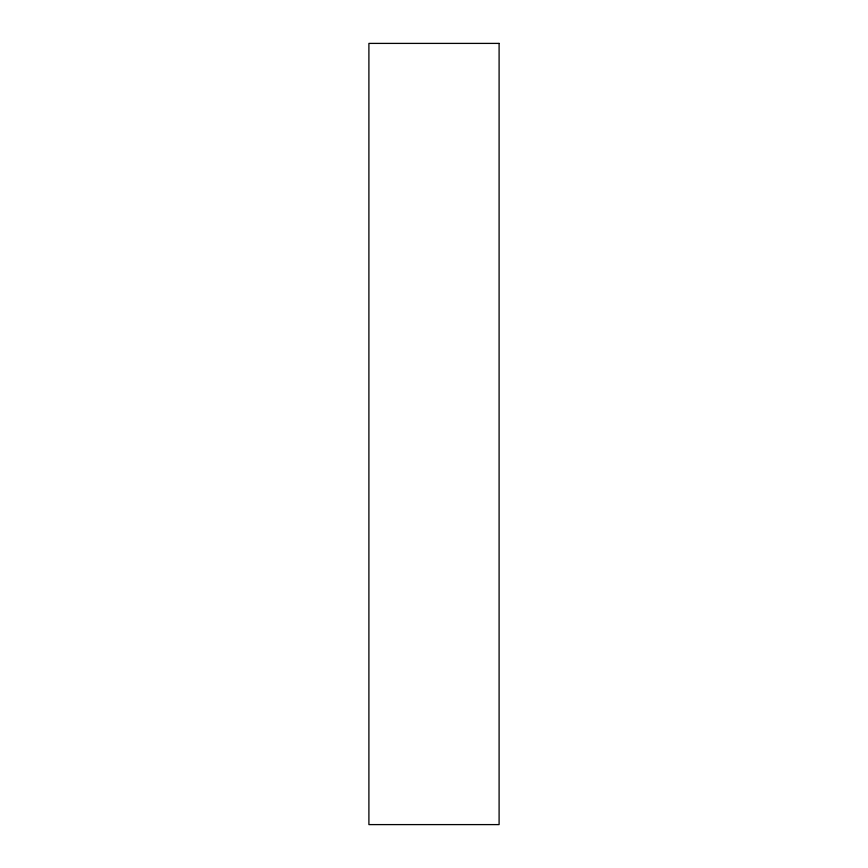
<?xml version="1.0" encoding="UTF-8"?>
<svg xmlns="http://www.w3.org/2000/svg" width="868" height="868" viewBox="0 0 868 868"><rect width="100%" height="100%" fill="white"/><g stroke="black" fill="none" stroke-linecap="round" stroke-linejoin="round"><path stroke-width="1.3" d="M499.1 43.4L368.9 43.4L368.9 824.6L499.1 824.6L499.1 43.4"/></g></svg>
